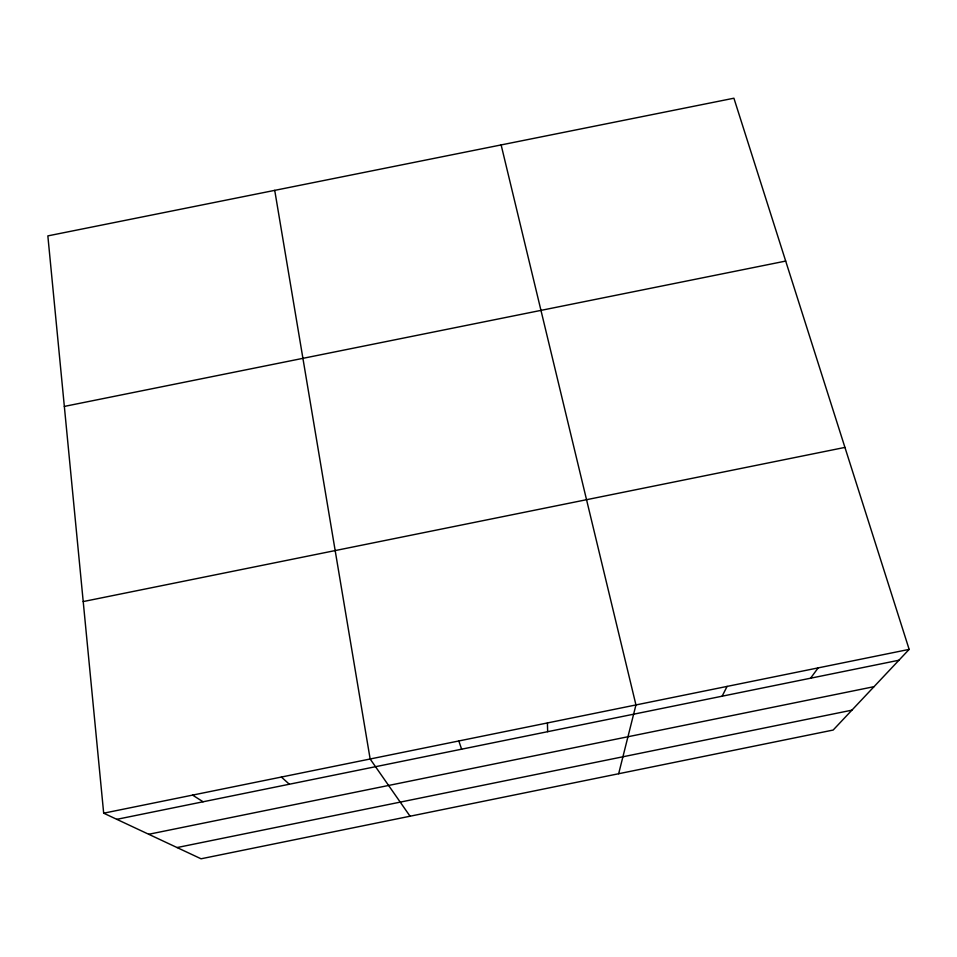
<?xml version="1.0" encoding="UTF-8"?>
<svg xmlns="http://www.w3.org/2000/svg" width="957" height="957" viewBox="0 0 957 957"><rect width="100%" height="100%" fill="white"/><g stroke="black" fill="none" stroke-linecap="round" stroke-linejoin="round"><path stroke-width="1.44" d="M618.653 773.734L635.95 704.938L501.133 144.926M722.128 696.206L727.093 686.408M810.567 678.214L818.163 667.89M909.15 649.384L833.164 730.047L201.054 858.788L103.679 813.187L47.85 235.889L733.911 98.212L909.15 649.384L103.679 813.187M83.211 601.57L844.935 447.409M116.79 819.336L898.922 660.234M148.706 834.277L874.028 686.671M177.069 847.555L851.897 710.166M64.334 406.414L785.697 261.07M192.572 795.111L203.099 801.775M281.394 777.048L289.337 784.238M410.063 816.225L370.144 758.997L274.731 190.359M458.81 740.969L461.621 749.187M547.416 722.942L547.655 731.686"/></g></svg>
